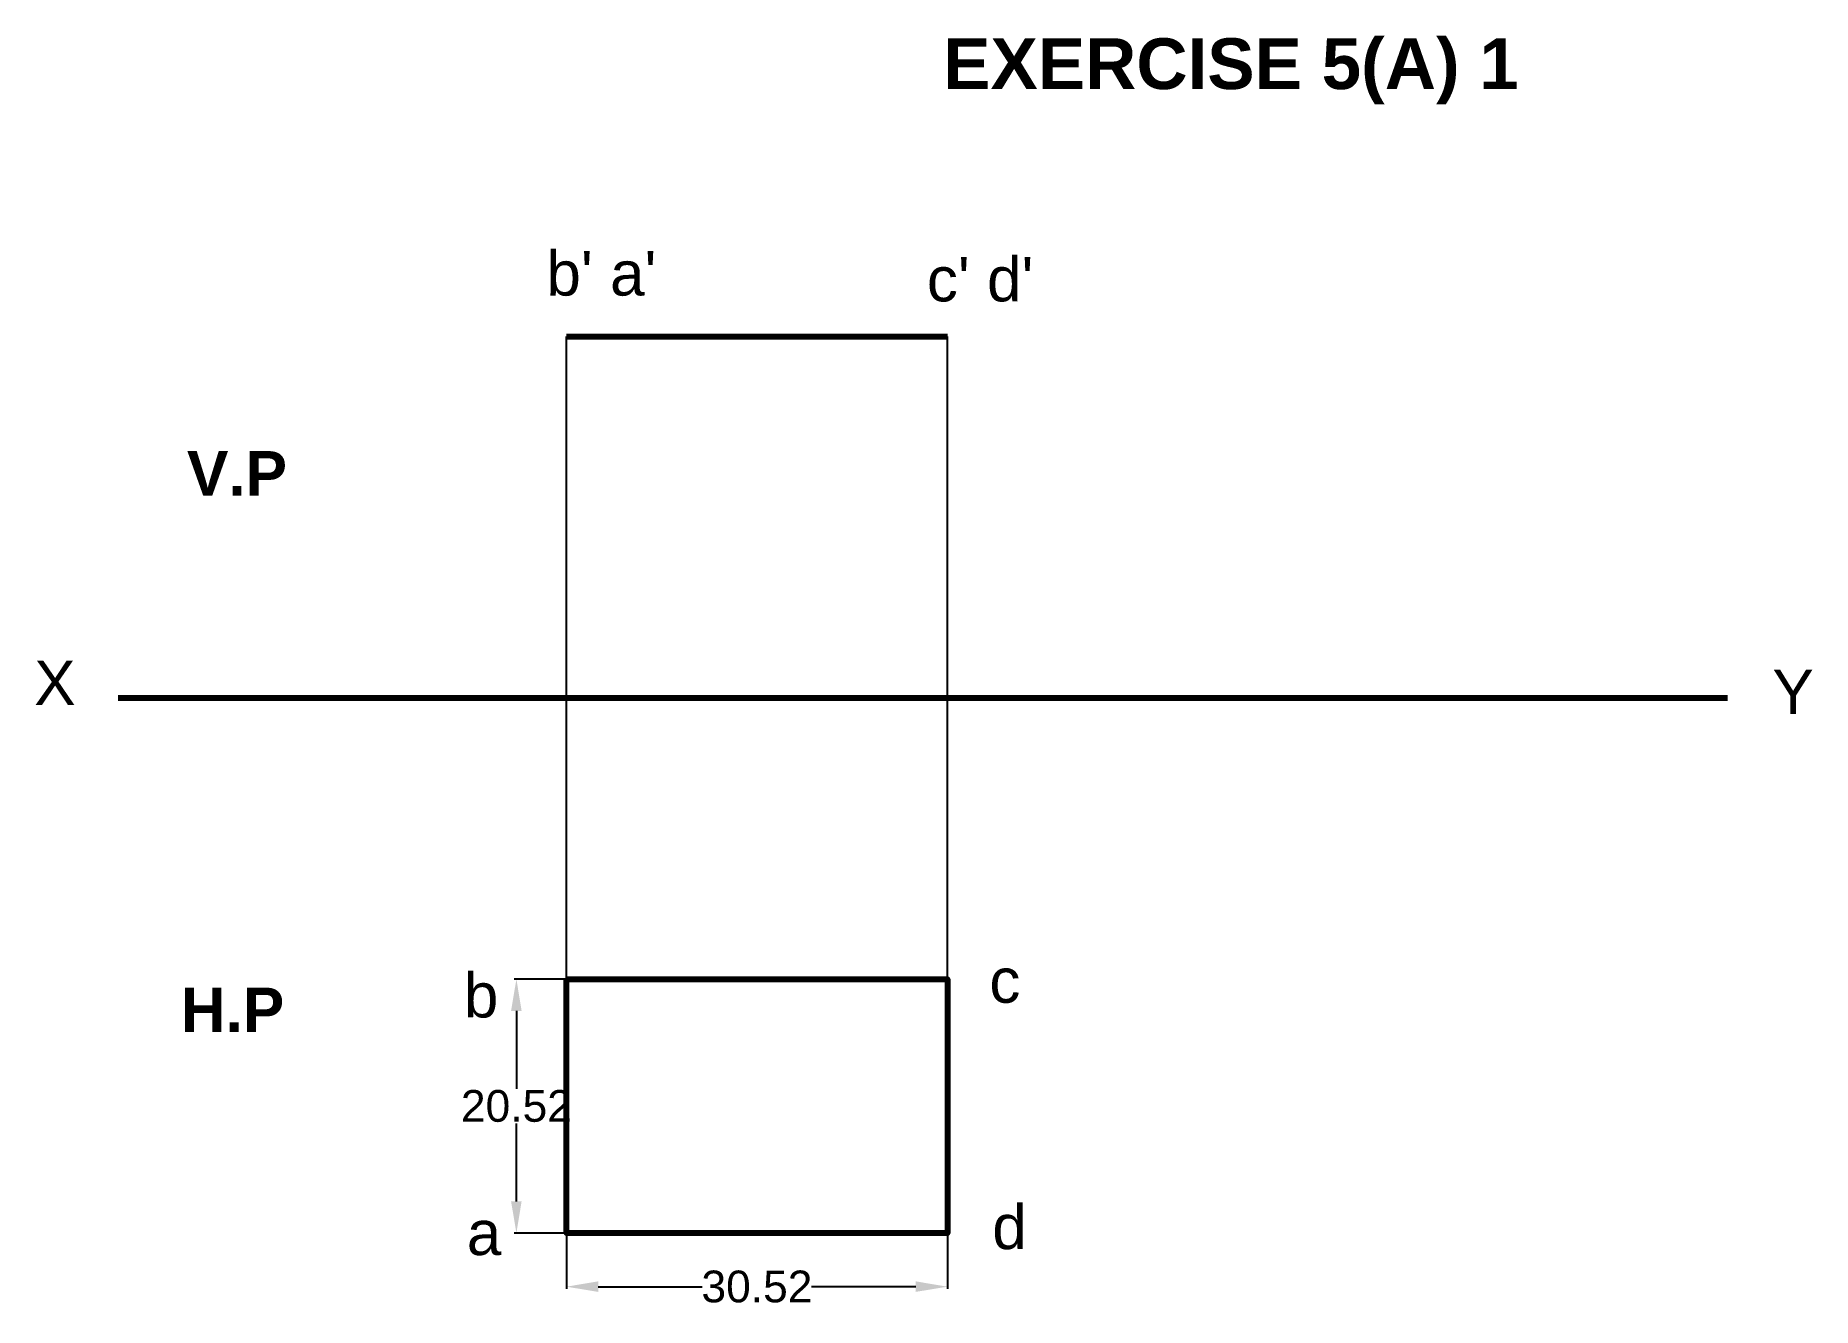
# Model space of a CAD drawing. Header units: millimetres. Extents: x 3 to 143, y 53 to 153.
import ezdxf

# ---------------------------------------------------------------- set-up
doc = ezdxf.new("R2010")
doc.units = ezdxf.units.MM
doc.layers.add('thick continuous', color=7, linetype='Continuous', lineweight=30)
doc.styles.get("Standard").update_dxf_attribs({"font": 'arial.ttf'})
doc.dimstyles.get("Standard").update_dxf_attribs({"dimtxt": 2.5, "dimasz": 2.5, "dimexe": 0.18, "dimexo": 0.0625, "dimgap": 0.09, "dimtad": 0, "dimtih": 1, "dimtoh": 1, "dimdec": 1, "dimzin": 0, "dimdsep": 46, "dimtxsty": 'Standard', "dimcen": 0.09, "dimadec": 0, "dimazin": 0, "dimtfac": 1, "dimtdec": 1, "dimtofl": 0, "dimtmove": 0, "dimatfit": 3, "dimfxl": 1, "dimtolj": 1, "dimtzin": 0, "dimarcsym": 0})

# ---------------------------------------------------------------- blocks, each defined once
blk = doc.blocks.new('*D5')
at = {"layer": 'Defpoints', "color": 0}
for p in [(44.86, 58.69), (74.86, 58.69), (74.86, 54.47)]:
    blk.add_point(p, dxfattribs=at)
at = {"layer": 'thick continuous', "color": 0, "lineweight": -2}
for p, q in [((44.86, 58.63), (44.86, 54.29)), ((74.86, 58.63), (74.86, 54.29)), ((47.36, 54.47), (55.56, 54.47)), ((72.36, 54.47), (64.15, 54.47))]:
    blk.add_line(p, q, dxfattribs=at)
at = {"layer": 'thick continuous', "color": 0}
for points in [[(47.36, 54.89), (47.36, 54.06), (44.86, 54.47)], [(72.36, 54.06), (72.36, 54.89), (74.86, 54.47)]]:
    blk.add_solid(points, dxfattribs=at)
at = {"layer": 'thick continuous', "color": 0, "lineweight": -3, "insert": (59.86, 54.47), "char_height": 2.5, "attachment_point": 5}
blk.add_mtext('\\A1;30.52', dxfattribs=at)
blk = doc.blocks.new('*D6')
at = {"layer": 'Defpoints', "color": 0}
for p in [(40.92, 78.69), (44.86, 78.69), (44.86, 58.69)]:
    blk.add_point(p, dxfattribs=at)
at = {"layer": 'thick continuous', "color": 0, "lineweight": -2}
for p, q in [((44.8, 78.69), (40.74, 78.69)), ((40.92, 76.19), (40.92, 70.06)), ((40.92, 61.19), (40.92, 67.32)), ((44.8, 58.69), (40.74, 58.69))]:
    blk.add_line(p, q, dxfattribs=at)
at = {"layer": 'thick continuous', "color": 0}
for points in [[(41.33, 76.19), (40.5, 76.19), (40.92, 78.69)], [(40.5, 61.19), (41.33, 61.19), (40.92, 58.69)]]:
    blk.add_solid(points, dxfattribs=at)
at = {"layer": 'thick continuous', "color": 0, "lineweight": -3, "insert": (40.92, 68.69), "char_height": 2.5, "attachment_point": 5}
blk.add_mtext('\\A1;20.52', dxfattribs=at)

msp = doc.modelspace()

# ---------------------------------------------------------------- linework, layer by layer
at = {"layer": 'thick continuous', "lineweight": 80}
for p, q in [((44.86, 129.3), (74.86, 129.3)), ((9.56, 100.85), (136.28, 100.85))]:
    msp.add_line(p, q, dxfattribs=at)
at = {"layer": 'thick continuous', "lineweight": -3}
for p, q in [((44.86, 78.69), (44.86, 129.3)), ((74.86, 78.69), (74.86, 129.3))]:
    msp.add_line(p, q, dxfattribs=at)
at = {"layer": 'thick continuous', "lineweight": 80}
msp.add_lwpolyline([(44.86, 78.69), (74.86, 78.69), (74.86, 58.69), (44.86, 58.69)], close=True, dxfattribs=at)

# ---------------------------------------------------------------- texts
at = {"layer": 'thick continuous', "attachment_point": 1}
for s, width, gutter_width, insert, char_height in [('{\\fArial|b1|i0|c0|p34;EXERCISE 5(A) 1}', 120.5305, 120.53, (74.52, 152.78), 4), ("b' a'", 9.4803, 12.5, (43.28, 136.02), 3.5), ("c' d'", 9.9406, 12.5, (73.24, 135.56), 3.5), ('{\\fArial|b1|i0|c0|p34;V.P}', 15.9512, 12.5, (14.98, 120.27), 3.5), ('X', 5.0859, 12.5, (2.95, 103.78), 3.5), ('Y', 5.0859, 12.5, (139.82, 103.06), 3.5), ('b', 5.0859, 12.5, (36.78, 79.17), 3.5), ('c', 5.3171, 12.5, (78.16, 80.33), 3.5), ('{\\fArial|b1|i0|c0|p34;H.P}', 12.4835, 12.5, (14.49, 78.02), 3.5), ('d', 7.6288, 12.5, (78.39, 60.93), 3.5), ('a', 7.8514, 12.5, (37.01, 60.46), 3.5)]:
    msp.add_mtext_dynamic_manual_height_columns(s, width=width, gutter_width=gutter_width, heights=[0], dxfattribs=dict(at, insert=insert, char_height=char_height))

# ---------------------------------------------------------------- dimensions: what is measured, and where the dimension line sits
at = {"layer": 'thick continuous', "lineweight": -3}
dim = msp.add_linear_dim(base=(40.92, 78.69), p1=(44.86, 58.69), p2=(44.86, 78.69), angle=90, text='20.52', dimstyle='Standard', dxfattribs=at)
dim.commit()
dim.dimension.update_dxf_attribs({"geometry": '*D6', "text_midpoint": (40.92, 68.69)})
dim = msp.add_linear_dim(base=(74.86, 54.47), p1=(44.86, 58.69), p2=(74.86, 58.69), text='30.52', dimstyle='Standard', dxfattribs=at)
dim.commit()
dim.dimension.update_dxf_attribs({"geometry": '*D5', "text_midpoint": (59.86, 54.47)})

doc.saveas('drawing.dxf')
